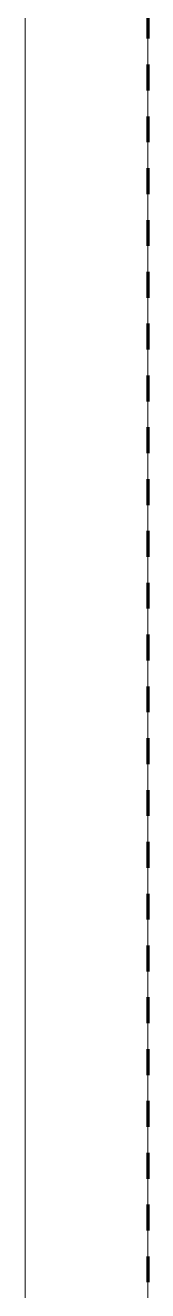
# Model space of a CAD drawing. Header units: millimetres. Extents: x -5300 to 98858, y -5196 to 93886.
# Drawn here: x 3230 to 3245, y 44819.5 to 44974.6 of the extents above; entities that cross this region are included whole.
import ezdxf

# ---------------------------------------------------------------- set-up
doc = ezdxf.new("R2010")
doc.units = ezdxf.units.MM
doc.linetypes.add('Штрих', pattern=[6.35, 3.175, -3.175])
doc.linetypes.add('Штрих_2_', pattern=[6.35, 3.175, -3.175])
doc.layers.add('_Разделитель помещений_', color=4, linetype='Штрих', lineweight=70, true_color=0x00ffff)
doc.layers.add('Стены', color=7, linetype='Continuous', lineweight=18, true_color=0x7f7f7f)

# ---------------------------------------------------------------- blocks, each defined once
blk = doc.blocks.new('СТВ_Перегородка_Кирпич 183411 - СТВ_Перегородка_Кирпич 183411-247933-Подвал')
at = {"layer": 'Стены', "color": 254, "true_color": 0xd4d4d4}
for p, q in [((3230, 43900), (3230, 45600)), ((3230, 45600), (3230, 43900)), ((3245, 45600), (3245, 43900))]:
    blk.add_line(p, q, dxfattribs=at)

msp = doc.modelspace()

# ---------------------------------------------------------------- linework, layer by layer
at = {"layer": '_Разделитель помещений_', "color": 131, "linetype": 'Штрих_2_', "true_color": 0xaaffff}
msp.add_line((3245, 46335), (3245, 43165), dxfattribs=at)

# ---------------------------------------------------------------- block references
at = {"layer": 'Стены', "color": 254, "true_color": 0xd4d4d4}
msp.add_blockref('СТВ_Перегородка_Кирпич 183411 - СТВ_Перегородка_Кирпич 183411-247933-Подвал', (0, 0), dxfattribs=at)

doc.saveas('drawing.dxf')
